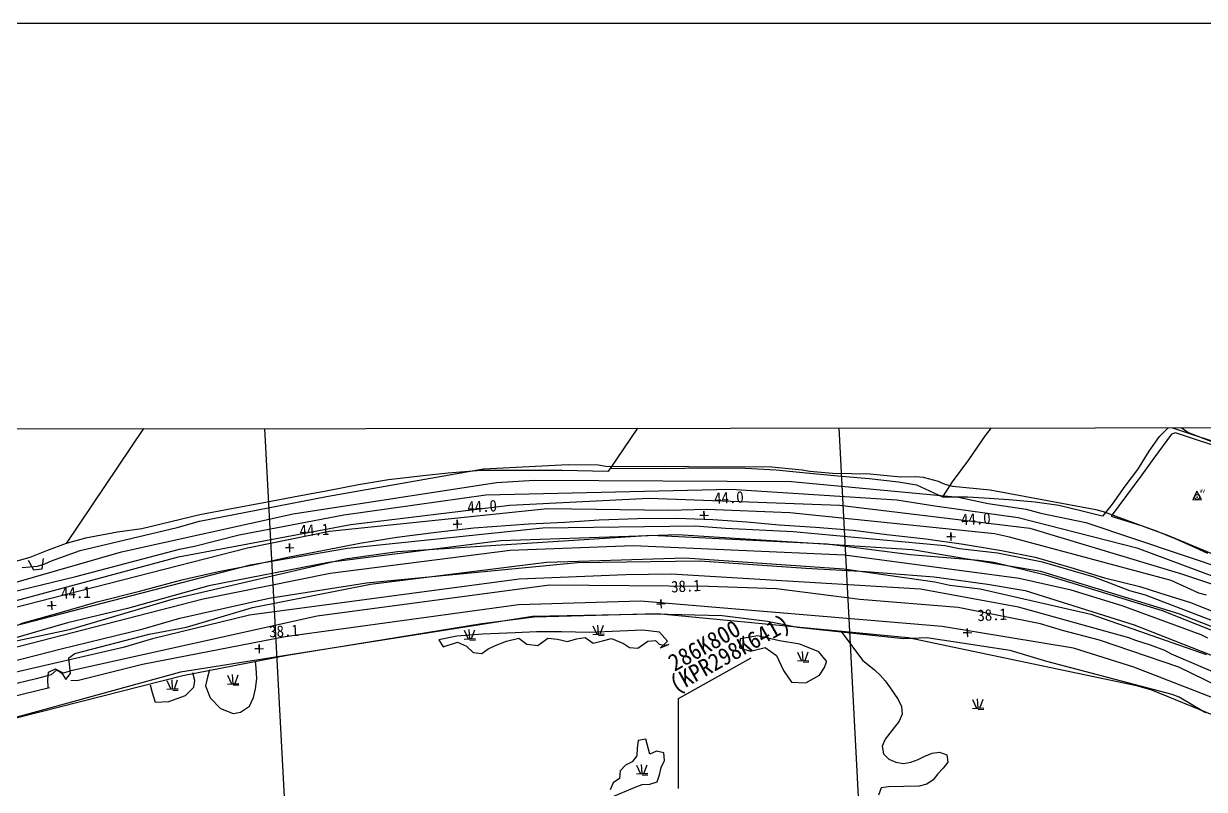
# Model space of a CAD drawing. Header units: millimetres. Extents: x 18534 to 19330, y 1103 to 1810.
# Drawn here: x 19004.1 to 19210.1, y 1485.4 to 1619.1 of the extents above; entities that cross this region are included whole.
import ezdxf
from ezdxf.xclip import XClip

# ---------------------------------------------------------------- set-up
doc = ezdxf.new("R2010")
doc.units = ezdxf.units.MM
doc.header["$LTSCALE"] = 10
doc.header["$MEASUREMENT"] = 0
doc.header["$XCLIPFRAME"] = 2
doc.layers.add('TX-PAPR', color=2, linetype='Continuous', plot=False)
doc.layers.add('TZ-BASE', color=253, linetype='Continuous')
doc.styles.add('GUL', font='GulimChe.ttf')
doc.styles.add('SIMPLEX', font='GulimChe.ttf')
doc.styles.add('굴림체', font='GulimChe.ttf')

# ---------------------------------------------------------------- blocks, each defined once
blk = doc.blocks.new('JD-FRYJF7GJK')
at = {"layer": 'TZ-BASE', "flags": 128}
blk.add_lwpolyline([(499.87, 87.57), (499.87, 103.27), (512.53, 110.36)], dxfattribs=at)
at = {"layer": 'TZ-BASE', "style": '굴림체'}
for s, p in [('(KPR298K641)', (499.37, 104.14)), ('286K800', (499.17, 107.9))]:
    blk.add_text(s, height=3, rotation=29.2387, dxfattribs=at).set_placement(p)
blk = doc.blocks.new('JD-FGHFH5FN')
at = {"layer": 'TZ-BASE'}
for p, q in [((424.11, 143.96), (442.7, -205.9)), ((524.25, 143.96), (542.85, -205.9)), ((699.91, 95.6), (-0.05, 58.4)), ((496.81, 81.42, 41.26), (488.05, 68.41, 41.26)), ((409.81, 80.05, -0.97), (393.13, 55.34, -0.97)), ((557.63, 79.55, 43.01), (553.44, 74.19, 43.01)), ((588.79, 74.7, 40.99), (586.62, 76.31, 40.99)), ((553.44, 74.19, 43.01), (550.52, 69.94, 43.01)), ((585.96, 74.4, -0.6), (582.86, 70.23, -0.6)), ((583.83, 74, -0.29), (585.3, 75.46, -0.29)), ((585.3, 75.46, -0.29), (585.64, 75.7, -0.29)), ((585.64, 75.7, -0.29), (607.21, 68.51, -0.29)), ((586.65, 74.65, -0.6), (585.96, 74.4, -0.6)), ((607.64, 67.61, -0.6), (586.65, 74.65, -0.6)), ((596.29, 71.75, 40.99), (588.79, 74.7, 40.99)), ((582.02, 71.42, -0.29), (583.83, 74, -0.29)), ((580.1, 68.22, -0.29), (582.02, 71.42, -0.29)), ((582.86, 70.23, -0.6), (580.75, 67.33, -0.6)), ((438.56, 63.5, 41), (465.94, 68.37, 41)), ((465.52, 68.04, -0.09), (459.76, 67.61, -0.09)), ((470.69, 68.05, -0.09), (465.52, 68.04, -0.09)), ((465.94, 68.37, 41), (480.68, 69.11, 41)), ((475.47, 68.05, -0.09), (470.69, 68.05, -0.09)), ((479.63, 68.06, -0.09), (475.47, 68.05, -0.09)), ((487.61, 67.89, -0.09), (479.63, 68.06, -0.09)), ((480.68, 69.11, 41), (485.94, 69.04, 41)), ((485.94, 69.04, 41), (487.26, 68.84, 41)), ((487.26, 68.84, 41), (516.23, 68.73, 41)), ((488.05, 68.41, -0.09), (487.61, 67.89, -0.09)), ((488.11, 68.48, -0.29), (497.49, 68.42, -0.29)), ((497.49, 68.42, -0.29), (501.08, 68.49, -0.29)), ((501.08, 68.49, -0.29), (506.29, 68.55, -0.29)), ((506.29, 68.55, -0.29), (511.6, 68.48, -0.29)), ((511.6, 68.48, -0.29), (517, 68.16, -0.29)), ((516.23, 68.73, 41), (521.51, 68.18, 41)), ((517, 68.16, -0.29), (522.2, 67.64, -0.29)), ((521.51, 68.18, 41), (522.84, 67.93, 41)), ((550.52, 69.94, 43.01), (547.71, 66.09, 43.01)), ((577.86, 65.31, -0.29), (580.1, 68.22, -0.29)), ((432.73, 60.48, 41.99), (468.2, 65.97, 41.99)), ((449.38, 66.44, -0.09), (444.16, 65.59, -0.09)), ((455.39, 67.15, -0.09), (449.38, 66.44, -0.09)), ((459.76, 67.61, -0.09), (455.39, 67.15, -0.09)), ((468.2, 65.97, 41.99), (474.84, 66.4, 41.99)), ((474.84, 66.4, 41.99), (519.68, 66.13, 41.99)), ((519.68, 66.13, 41.99), (548.77, 63.4, 41.99)), ((522.2, 67.64, -0.29), (528.4, 67.09, -0.29)), ((522.84, 67.93, 41), (526.8, 67.59, 41)), ((526.8, 67.59, 41), (533.38, 67.49, 41)), ((528.4, 67.09, -0.29), (533.2, 66.65, -0.29)), ((533.2, 66.65, -0.29), (538.3, 66.09, -0.29)), ((533.38, 67.49, 41), (538.66, 66.93, 41)), ((538.3, 66.09, -0.29), (541.48, 65.57, -0.29)), ((538.66, 66.93, 41), (541.33, 67.01, 41)), ((541.33, 67.01, 41), (542.65, 66.89, 41)), ((542.65, 66.89, 41), (545.22, 66.22, 41)), ((545.22, 66.22, 41), (546.43, 65.66, 41)), ((547.71, 66.09, 43.01), (545.99, 63.47, 43.01)), ((580.75, 67.33, -0.6), (575.42, 60.08, -0.6)), ((438.77, 64.52, -0.09), (432.82, 63.38, -0.09)), ((444.16, 65.59, -0.09), (438.77, 64.52, -0.09)), ((466.37, 63.83, 42.99), (509.05, 64.78, 42.99)), ((509.05, 64.78, 42.99), (538.05, 62.96, 42.99)), ((541.48, 65.57, -0.29), (545.99, 63.47, -0.29)), ((546.43, 65.66, 41), (547.72, 65.32, 41)), ((547.72, 65.32, 41), (554.32, 64.7, 41)), ((554.32, 64.7, 41), (572.74, 61.23, 41)), ((575.64, 62.19, -0.29), (577.86, 65.31, -0.29)), ((590.35, 64.47, 40.31), (589.69, 62.93, 40.31)), ((590.35, 64.47, 40.31), (589.69, 62.93, 40.31)), ((590.35, 64.47, 40.31), (589.69, 62.93, 40.31)), ((590.35, 64.47, 40.31), (589.69, 62.93, 40.31)), ((590.35, 64.47, 40.31), (589.69, 62.93, 40.31)), ((590.35, 64.47, 40.31), (589.69, 62.93, 40.31)), ((591.18, 63.01, 40.31), (590.35, 64.47, 40.31)), ((591.18, 63.01, 40.31), (590.35, 64.47, 40.31)), ((591.18, 63.01, 40.31), (590.35, 64.47, 40.31)), ((591.18, 63.01, 40.31), (590.35, 64.47, 40.31)), ((591.18, 63.01, 40.31), (590.35, 64.47, 40.31)), ((591.18, 63.01, 40.31), (590.35, 64.47, 40.31)), ((416.4, 59.23, 41), (438.56, 63.5, 41)), ((427.61, 62.4, -0.09), (421.95, 61.4, -0.09)), ((432.82, 63.38, -0.09), (427.61, 62.4, -0.09)), ((441.55, 60.35, 42.99), (466.37, 63.83, 42.99)), ((442.8, 58.65, 43.99), (470.52, 62.04, 43.99)), ((470.52, 62.04, 43.99), (494.83, 63.22, 43.99)), ((494.83, 63.22, 43.99), (528.01, 61.99, 43.99)), ((528.01, 61.99, 43.99), (561.23, 58, 43.99)), ((538.05, 62.96, 42.99), (544.67, 61.9, 42.99)), ((544.67, 61.9, 42.99), (559.22, 59.88, 42.99)), ((545.99, 63.47, -0.29), (550.34, 63.47, -0.29)), ((548.77, 63.4, 41.99), (553.98, 62.32, 41.99)), ((550.34, 63.47, -0.29), (553.28, 63.29, -0.29)), ((553.28, 63.29, -0.29), (557.59, 63.01, -0.29)), ((553.98, 62.32, 41.99), (560.6, 61.3, 41.99)), ((557.59, 63.01, -0.29), (562.17, 62.6, -0.29)), ((562.17, 62.6, -0.29), (566.27, 61.99, -0.29)), ((566.27, 61.99, -0.29), (570.39, 61.04, -0.29)), ((574.02, 60.15, -0.29), (575.64, 62.19, -0.29)), ((589.69, 62.93, 40.31), (591.18, 63.01, 40.31)), ((589.69, 62.93, 40.31), (591.18, 63.01, 40.31)), ((589.69, 62.93, 40.31), (591.18, 63.01, 40.31)), ((589.69, 62.93, 40.31), (591.18, 63.01, 40.31)), ((589.69, 62.93, 40.31), (591.18, 63.01, 40.31)), ((589.69, 62.93, 40.31), (591.18, 63.01, 40.31)), ((402.79, 53.88, 41.99), (432.73, 60.48, 41.99)), ((416.44, 60.32, -0.09), (411.41, 59.13, -0.09)), ((421.95, 61.4, -0.09), (416.44, 60.32, -0.09)), ((423.3, 56.82, 42.99), (441.55, 60.35, 42.99)), ((477.11, 61.39, 43.99), (439.07, 57.41, 43.99)), ((498.24, 61.11, 43.99), (477.11, 61.39, 43.99)), ((504.9, 61.28, 43.99), (498.24, 61.11, 43.99)), ((503.68, 60.19, 43.99), (505.18, 60.27, 43.99)), ((504.43, 60.23, 43.99), (503.68, 60.19, 43.99)), ((504.39, 60.98, 43.99), (504.43, 60.23, 43.99)), ((504.47, 59.48, 43.99), (504.39, 60.98, 43.99)), ((519.38, 60.66, 43.99), (504.9, 61.28, 43.99)), ((555.05, 56.99, 43.99), (519.38, 60.66, 43.99)), ((559.22, 59.88, 42.99), (579.88, 54.58, 42.99)), ((560.6, 61.3, 41.99), (563.17, 60.63, 41.99)), ((563.17, 60.63, 41.99), (571, 59, 41.99)), ((570.39, 61.04, -0.29), (573.62, 60.22, -0.29)), ((572.74, 61.23, 41), (574.03, 60.89, 41)), ((573.62, 60.22, -0.29), (574.02, 60.15, -0.29)), ((574.03, 60.89, 41), (585.26, 56.79, 41)), ((575.42, 60.08, -0.6), (580.8, 58.39, -0.6)), ((395.6, 54.09, 41), (412.51, 58.09, 41)), ((406.34, 57.9, -0.09), (402.07, 57.27, -0.09)), ((411.41, 59.13, -0.09), (406.34, 57.9, -0.09)), ((412.51, 58.09, 41), (416.4, 59.23, 41)), ((412.73, 53.01, 43.99), (442.8, 58.65, 43.99)), ((476.27, 58.01, 43.99), (442.21, 54.42, 43.99)), ((457.66, 57.32, 43.16), (464.24, 58.05, 43.16)), ((460.63, 58.66, 44.01), (462.13, 58.74, 44.01)), ((461.38, 58.7, 44.01), (460.63, 58.66, 44.01)), ((461.34, 59.45, 44.01), (461.38, 58.7, 44.01)), ((461.42, 57.95, 44.01), (461.34, 59.45, 44.01)), ((464.24, 58.05, 43.16), (473.85, 58.75, 43.16)), ((473.85, 58.75, 43.16), (480.15, 59.07, 43.16)), ((502.85, 58.36, 43.99), (476.27, 58.01, 43.99)), ((480.15, 59.07, 43.16), (486.13, 59.47, 43.16)), ((486.13, 59.47, 43.16), (492.78, 59.68, 43.16)), ((492.78, 59.68, 43.16), (499.66, 59.73, 43.16)), ((499.66, 59.73, 43.16), (505.94, 59.53, 43.16)), ((508.13, 57.94, 43.99), (502.85, 58.36, 43.99)), ((505.94, 59.53, 43.16), (511.87, 59.09, 43.16)), ((519.98, 57.38, 43.99), (508.13, 57.94, 43.99)), ((511.87, 59.09, 43.16), (517.51, 58.56, 43.16)), ((517.51, 58.56, 43.16), (523.83, 58.18, 43.16)), ((523.83, 58.18, 43.16), (530.43, 57.64, 43.16)), ((561.23, 58, 43.99), (587.71, 50.03, 43.99)), ((571, 59, 41.99), (596.14, 50.53, 41.99)), ((580.8, 58.39, -0.6), (583.25, 57.54, -0.6)), ((396.51, 56.23, -0.09), (393.13, 55.34, -0.09)), ((402.07, 57.27, -0.09), (396.51, 56.23, -0.09)), ((415.5, 54.85, 42.99), (423.3, 56.82, 42.99)), ((439.07, 57.41, 43.99), (424.74, 54.49, 43.99)), ((468.96, 55.79, 42.99), (438.9, 51.99, 42.99)), ((444.38, 55.37, 43.16), (450.82, 56.4, 43.16)), ((450.82, 56.4, 43.16), (457.66, 57.32, 43.16)), ((450.93, 53.91, 41.99), (495.24, 56.77, 41.99)), ((499.85, 56.83, 42.99), (468.96, 55.79, 42.99)), ((495.24, 56.77, 41.99), (525.89, 55.29, 41.99)), ((540.72, 54.23, 42.99), (499.85, 56.83, 42.99)), ((546.38, 54.92, 43.99), (519.98, 57.38, 43.99)), ((530.43, 57.64, 43.16), (536.29, 56.9, 43.16)), ((536.29, 56.9, 43.16), (543.12, 56.15, 43.16)), ((543.12, 56.15, 43.16), (549.69, 55.22, 43.16)), ((546.75, 56.47, 44.01), (548.25, 56.55, 44.01)), ((547.5, 56.51, 44.01), (546.75, 56.47, 44.01)), ((547.46, 57.26, 44.01), (547.5, 56.51, 44.01)), ((547.54, 55.76, 44.01), (547.46, 57.26, 44.01)), ((557.66, 56.45, 43.99), (555.05, 56.99, 43.99)), ((585.87, 48.86, 43.99), (557.66, 56.45, 43.99)), ((583.25, 57.54, -0.6), (586.69, 56.16, -0.6)), ((585.26, 56.79, 41), (595.17, 52.64, 41)), ((586.69, 56.16, -0.6), (590.08, 54.64, -0.6)), ((424.74, 54.49, 43.99), (375.43, 41.89, 43.99)), ((383.58, 48.33, 41.99), (402.79, 53.88, 41.99)), ((389.73, 54.04, -0.09), (386.8, 52.86, -0.09)), ((393.13, 55.34, -0.09), (389.73, 54.04, -0.09)), ((390.59, 52.29, 41), (395.6, 54.09, 41)), ((394.84, 49.54, 42.99), (412.89, 54.34, 42.99)), ((412.89, 54.34, 42.99), (415.5, 54.85, 42.99)), ((442.21, 54.42, 43.99), (425.24, 51.56, 43.99)), ((431.37, 54.54, 44.06), (432.87, 54.62, 44.06)), ((432.12, 54.58, 44.06), (431.37, 54.54, 44.06)), ((431.82, 52.92, 43.16), (438.16, 54.17, 43.16)), ((432.08, 55.33, 44.06), (432.12, 54.58, 44.06)), ((432.16, 53.83, 44.06), (432.08, 55.33, 44.06)), ((438.16, 54.17, 43.16), (444.38, 55.37, 43.16)), ((470.57, 54.11, 41.99), (439.2, 50.08, 41.99)), ((441.78, 52.62, 41.99), (450.93, 53.91, 41.99)), ((492.05, 54.94, 41.99), (470.57, 54.11, 41.99)), ((528.93, 53.31, 41.99), (492.05, 54.94, 41.99)), ((525.89, 55.29, 41.99), (540.44, 53.4, 41.99)), ((563.15, 50.46, 42.99), (540.72, 54.23, 42.99)), ((548.99, 54.38, 43.99), (546.38, 54.92, 43.99)), ((555.6, 53.63, 43.99), (548.99, 54.38, 43.99)), ((549.69, 55.22, 43.16), (556.27, 54.07, 43.16)), ((563.43, 52.05, 43.99), (555.6, 53.63, 43.99)), ((556.27, 54.07, 43.16), (562.15, 52.93, 43.16)), ((579.88, 54.58, 42.99), (597.35, 48.05, 42.99)), ((590.08, 54.64, -0.6), (592.23, 53.65, -0.6)), ((367.45, 40.82, 43.99), (412.73, 53.01, 43.99)), ((386.8, 52.86, -0.09), (383.08, 51.82, -0.09)), ((425.24, 51.56, 43.99), (383.83, 40.81, 43.99)), ((386.53, 52.43, 40.77), (387.44, 50.71, 40.77)), ((388.14, 51.34, 41), (389.39, 51.75, 41)), ((388.96, 50.91, 40.77), (389.19, 52.72, 40.77)), ((389.39, 51.75, 41), (390.59, 52.29, 41)), ((411.86, 45.67, 41.99), (441.78, 52.62, 41.99)), ((438.9, 51.99, 42.99), (418.05, 47.91, 42.99)), ((419.71, 50.41, 43.16), (425.75, 51.6, 43.16)), ((425.75, 51.6, 43.16), (431.82, 52.92, 43.16)), ((445.54, 48.48, 41), (482.36, 52.01, 41)), ((446.23, 48.22, 38.1), (476.91, 52.09, 38.1)), ((476.91, 52.09, 38.1), (501.11, 52.83, 38.1)), ((482.36, 52.01, 41), (503.69, 52.27, 41)), ((501.11, 52.83, 38.1), (528.81, 50.87, 38.1)), ((503.69, 52.27, 41), (522.15, 51.03, 41)), ((559.35, 49.19, 41.99), (528.93, 53.31, 41.99)), ((540.44, 53.4, 41.99), (552.31, 52.44, 41.99)), ((552.31, 52.44, 41.99), (554.96, 52.04, 41.99)), ((554.96, 52.04, 41.99), (563.95, 49.85, 41.99)), ((562.15, 52.93, 43.16), (568.41, 51.15, 43.16)), ((572.44, 49.47, 43.99), (563.43, 52.05, 43.99)), ((322.05, 32.04, 42.99), (394.84, 49.54, 42.99)), ((385.48, 51.14, 41), (388.14, 51.34, 41)), ((387.44, 50.71, 40.77), (388.96, 50.91, 40.77)), ((413.33, 48.98, 43.16), (419.71, 50.41, 43.16)), ((439.2, 50.08, 41.99), (417.01, 45.62, 41.99)), ((490.74, 49.85, 39.99), (472.15, 49.1, 39.99)), ((498.67, 49.98, 39.99), (490.74, 49.85, 39.99)), ((542.17, 47.37, 39.99), (498.67, 49.98, 39.99)), ((522.15, 51.03, 41), (532.7, 50.41, 41)), ((528.81, 50.87, 38.1), (544.69, 48.6, 38.1)), ((532.7, 50.41, 41), (544.57, 49.5, 41)), ((544.57, 49.5, 41), (553.83, 48.24, 41)), ((587.23, 43.04, 42.99), (563.15, 50.46, 42.99)), ((563.95, 49.85, 41.99), (584.31, 43.62, 41.99)), ((568.41, 51.15, 43.16), (574.23, 49.31, 43.16)), ((578.68, 47.08, 43.99), (572.44, 49.47, 43.99)), ((587.71, 50.03, 43.99), (595.87, 47.29, 43.99)), ((418.05, 47.91, 42.99), (403.81, 43.98, 42.99)), ((406.14, 47.04, 43.16), (413.33, 48.98, 43.16)), ((472.15, 49.1, 39.99), (425.11, 42.83, 39.99)), ((425.64, 44.14, 38.1), (446.23, 48.22, 38.1)), ((428.57, 45.75, 41), (445.54, 48.48, 41)), ((477.42, 48.02, 38.99), (436.91, 42.62, 38.99)), ((505.21, 47.82, 38.99), (477.42, 48.02, 38.99)), ((517.05, 47.43, 38.99), (505.21, 47.82, 38.99)), ((531.6, 45.54, 38.99), (517.05, 47.43, 38.99)), ((559.27, 44.19, 39.99), (542.17, 47.37, 39.99)), ((544.69, 48.6, 38.1), (547.29, 48.06, 38.1)), ((547.29, 48.06, 38.1), (552.58, 47.42, 38.1)), ((552.58, 47.42, 38.1), (571.89, 42.98, 38.1)), ((553.83, 48.24, 41), (560.4, 47.14, 41)), ((568.42, 47.15, 41.99), (559.35, 49.19, 41.99)), ((574.23, 49.31, 43.16), (580.44, 47.79, 43.16)), ((580.44, 47.79, 43.16), (583.86, 46.71, 43.16)), ((590.74, 46.67, 43.99), (585.87, 48.86, 43.99)), ((417.01, 45.62, 41.99), (376.81, 35.24, 41.99)), ((393.95, 40.36, 41.99), (411.86, 45.67, 41.99)), ((398.56, 45.12, 43.16), (406.14, 47.04, 43.16)), ((412.95, 42.29, 41), (428.57, 45.75, 41)), ((496.89, 45.53, 38.1), (496.93, 44.78, 38.1)), ((496.97, 44.03, 38.1), (496.89, 45.53, 38.1)), ((548.75, 44.16, 38.99), (531.6, 45.54, 38.99)), ((560.4, 47.14, 41), (579.43, 41.11, 41)), ((577.35, 44.43, 41.99), (568.42, 47.15, 41.99)), ((581.39, 46.32, 43.99), (578.68, 47.08, 43.99)), ((596.32, 40.55, 43.99), (581.39, 46.32, 43.99)), ((583.86, 46.71, 43.16), (589.28, 45.03, 43.16)), ((592.03, 46.29, 43.99), (590.74, 46.67, 43.99)), ((389.89, 44.45, 43.92), (391.39, 44.53, 43.92)), ((390.64, 44.49, 43.92), (389.89, 44.45, 43.92)), ((390.6, 45.24, 43.92), (390.64, 44.49, 43.92)), ((390.68, 43.74, 43.92), (390.6, 45.24, 43.92)), ((391.9, 43.2, 43.16), (398.56, 45.12, 43.16)), ((403.81, 43.98, 42.99), (393.4, 41.46, 42.99)), ((414.14, 40.74, 38.1), (425.64, 44.14, 38.1)), ((472.03, 44.64, 37.99), (431.35, 39.01, 37.99)), ((493.3, 45.24, 37.99), (472.03, 44.64, 37.99)), ((545.95, 40.81, 37.99), (493.3, 45.24, 37.99)), ((496.18, 44.74, 38.1), (497.68, 44.82, 38.1)), ((496.93, 44.78, 38.1), (496.18, 44.74, 38.1)), ((563.12, 41.3, 38.99), (548.75, 44.16, 38.99)), ((578.48, 38.83, 39.99), (559.27, 44.19, 39.99)), ((591.12, 39.4, 41.99), (577.35, 44.43, 41.99)), ((584.31, 43.62, 41.99), (603, 36.18, 41.99)), ((589.28, 45.03, 43.16), (594.95, 42.74, 43.16)), ((393.4, 41.46, 42.99), (383.11, 38.5, 42.99)), ((385.23, 41.37, 43.16), (391.9, 43.2, 43.16)), ((436.91, 42.62, 38.99), (393.95, 33.07, 38.99)), ((406.55, 40.42, 41), (412.95, 42.29, 41)), ((425.11, 42.83, 39.99), (408.21, 38.66, 39.99)), ((474.46, 42.59, 37.99), (413.11, 32.83, 37.99)), ((431.71, 35.83, 39.99), (465.64, 41.38, 39.99)), ((465.64, 41.38, 39.99), (474.8, 42.53, 39.99)), ((495.7, 42.97, 37.99), (474.46, 42.59, 37.99)), ((474.8, 42.53, 39.99), (496.29, 43.1, 39.99)), ((507.54, 42.67, 37.99), (495.7, 42.97, 37.99)), ((496.29, 43.1, 39.99), (539.99, 38.92, 39.99)), ((515.47, 41.71, 37.99), (507.54, 42.67, 37.99)), ((520.69, 40.67, 37.99), (515.47, 41.71, 37.99)), ((566.94, 40.11, 38.99), (563.12, 41.3, 38.99)), ((571.89, 42.98, 38.1), (592.01, 35.95, 38.1)), ((597.18, 39.14, 42.99), (587.23, 43.04, 42.99)), ((369.21, 35.13, 41.99), (393.95, 40.36, 41.99)), ((392.25, 36.94, 41), (406.55, 40.42, 41)), ((394.67, 36.14, 38.1), (407.62, 39.52, 38.1)), ((407.62, 39.52, 38.1), (414.14, 40.74, 38.1)), ((461.27, 39.17, 37.1), (458.15, 38.5, 37.1)), ((465.82, 39.5, 37.1), (461.27, 39.17, 37.1)), ((462.55, 40.18, 37.14), (463.24, 38.68, 37.14)), ((463.55, 38.7, 37.14), (463.44, 40.3, 37.14)), ((463.87, 38.71, 37.14), (464.4, 40.26, 37.14)), ((470.02, 39.64, 37.1), (465.82, 39.5, 37.1)), ((471.46, 39.71, 37.1), (470.02, 39.64, 37.1)), ((475.18, 39.88, 37.1), (471.46, 39.71, 37.1)), ((479.56, 39.9, 37.1), (475.18, 39.88, 37.1)), ((484.43, 39.81, 37.1), (479.56, 39.9, 37.1)), ((489.72, 40.04, 37.1), (484.43, 39.81, 37.1)), ((484.99, 40.97, 37.14), (485.68, 39.47, 37.14)), ((485.01, 39.43, 37.14), (486.99, 39.54, 37.14)), ((486, 39.48, 37.14), (485.89, 41.09, 37.14)), ((486.01, 39.26, 37.14), (486.98, 39.29, 37.14)), ((486.31, 39.5, 37.14), (486.84, 41.05, 37.14)), ((493.74, 40.18, 37.1), (489.72, 40.04, 37.1)), ((496.61, 39.87, 37.1), (493.74, 40.18, 37.1)), ((498.04, 38.27, 37.1), (496.61, 39.87, 37.1)), ((513.77, 39.19, 37.4), (510.68, 38.7, 37.4)), ((517.58, 38.31, 37.4), (513.77, 39.19, 37.4)), ((539.18, 38.65, 37.99), (520.69, 40.67, 37.99)), ((528.33, 39.98, 36.99), (532.06, 34.93, 36.99)), ((568.87, 37.06, 37.99), (545.95, 40.81, 37.99)), ((549.6, 39.72, 38.1), (551.1, 39.8, 38.1)), ((550.35, 39.76, 38.1), (549.6, 39.72, 38.1)), ((550.31, 40.51, 38.1), (550.35, 39.76, 38.1)), ((550.39, 39.01, 38.1), (550.31, 40.51, 38.1)), ((573.37, 38.43, 38.99), (566.94, 40.11, 38.99)), ((579.43, 41.11, 41), (598.12, 33.75, 41)), ((592.28, 38.79, 41.99), (591.12, 39.4, 41.99)), ((403.06, 37.16, 39.99), (374.43, 30.57, 39.99)), ((408.21, 38.66, 39.99), (403.06, 37.16, 39.99)), ((431.35, 39.01, 37.99), (406.45, 34.21, 37.99)), ((426.78, 37.7, 38.1), (426.82, 36.95, 38.1)), ((426.86, 36.2, 38.1), (426.78, 37.7, 38.1)), ((458.15, 38.5, 37.1), (458.9, 37.31, 37.1)), ((458.9, 37.31, 37.1), (461.41, 38.08, 37.1)), ((461.41, 38.08, 37.1), (462.97, 37.4, 37.1)), ((462.56, 38.64, 37.14), (464.54, 38.75, 37.14)), ((462.97, 37.4, 37.1), (464.16, 36.27, 37.1)), ((463.56, 38.47, 37.14), (464.54, 38.5, 37.14)), ((466.76, 36.96, 37.1), (468.14, 37.59, 37.1)), ((468.14, 37.59, 37.1), (469.95, 38.28, 37.1)), ((469.95, 38.28, 37.1), (472.07, 38.77, 37.1)), ((472.07, 38.77, 37.1), (473.48, 37.74, 37.1)), ((473.48, 37.74, 37.1), (475.41, 37.52, 37.1)), ((475.41, 37.52, 37.1), (477.15, 38.82, 37.1)), ((477.15, 38.82, 37.1), (478.83, 38.64, 37.1)), ((478.83, 38.64, 37.1), (480.6, 38.23, 37.1)), ((480.6, 38.23, 37.1), (482.16, 38.65, 37.1)), ((482.16, 38.65, 37.1), (483.64, 38.9, 37.1)), ((483.64, 38.9, 37.1), (484.27, 38.49, 37.1)), ((484.27, 38.49, 37.1), (485.08, 37.95, 37.1)), ((485.08, 37.95, 37.1), (486.68, 38.33, 37.1)), ((486.68, 38.33, 37.1), (488.24, 38.75, 37.1)), ((488.24, 38.75, 37.1), (490.34, 37.88, 37.1)), ((490.34, 37.88, 37.1), (491.42, 37.18, 37.1)), ((491.42, 37.18, 37.1), (492.83, 37.03, 37.1)), ((492.83, 37.03, 37.1), (494.62, 38.29, 37.1)), ((494.62, 38.29, 37.1), (495.93, 38.39, 37.1)), ((495.93, 38.39, 37.1), (496.57, 37.72, 37.1)), ((496.57, 37.72, 37.1), (497.45, 37.59, 37.1)), ((496.73, 37.03, 37.1), (498.04, 38.27, 37.1)), ((498.24, 37.67, 37.1), (496.73, 37.03, 37.1)), ((497.45, 37.59, 37.1), (498.24, 37.67, 37.1)), ((510.68, 38.7, 37.4), (510.58, 37.12, 37.4)), ((510.58, 37.12, 37.4), (512.49, 36.51, 37.4)), ((512.49, 36.51, 37.4), (515.05, 37.15, 37.4)), ((515.05, 37.15, 37.4), (517.04, 35.79, 37.4)), ((521.11, 37.77, 37.4), (517.58, 38.31, 37.4)), ((524.41, 36.43, 37.4), (521.11, 37.77, 37.4)), ((543.25, 38.83, 37.99), (539.18, 38.65, 37.99)), ((539.99, 38.92, 39.99), (579.85, 30.54, 39.99)), ((557.81, 36.64, 37.99), (543.25, 38.83, 37.99)), ((587.21, 33.75, 38.99), (573.37, 38.43, 38.99)), ((579.73, 38.36, 39.99), (578.48, 38.83, 39.99)), ((582.3, 37.6, 39.99), (579.73, 38.36, 39.99)), ((584.8, 36.62, 39.99), (582.3, 37.6, 39.99)), ((378.04, 33.28, 41), (392.25, 36.94, 41)), ((393.61, 35.35, 38.1), (394.67, 36.14, 38.1)), ((393.9, 32.6, 38.1), (393.61, 35.35, 38.1)), ((413.46, 32.29, 39.99), (431.71, 35.83, 39.99)), ((426.07, 36.91, 38.1), (427.57, 36.99, 38.1)), ((426.82, 36.95, 38.1), (426.07, 36.91, 38.1)), ((464.16, 36.27, 37.1), (465.62, 36.12, 37.1)), ((465.62, 36.12, 37.1), (466.76, 36.96, 37.1)), ((517.04, 35.79, 37.4), (518.25, 33.13, 37.4)), ((520.7, 36.35, 37.27), (521.39, 34.84, 37.27)), ((521.7, 34.86, 37.27), (521.59, 36.46, 37.27)), ((522.02, 34.88, 37.27), (522.55, 36.42, 37.27)), ((525.76, 34.78, 37.4), (524.41, 36.43, 37.4)), ((564.2, 34.73, 37.99), (557.81, 36.64, 37.99)), ((579.4, 33.72, 37.99), (568.87, 37.06, 37.99)), ((585.97, 36.01, 39.99), (584.8, 36.62, 39.99)), ((601.96, 29.15, 39.99), (585.97, 36.01, 39.99)), ((390.08, 32.87, 38.1), (391.28, 33.45, 38.1)), ((391.53, 33.27, 38.99), (390.52, 32.39, 38.99)), ((391.28, 33.45, 38.1), (392.37, 32.66, 38.1)), ((392.7, 32.66, 38.99), (391.53, 33.27, 38.99)), ((393.95, 33.07, 38.99), (392.7, 32.66, 38.99)), ((406.45, 34.21, 37.99), (395.31, 31.43, 37.99)), ((418.15, 33.29, 37.29), (417.77, 32, 37.29)), ((426.29, 33.57, 37.29), (426.19, 34.79, 37.29)), ((426.37, 31.77, 37.29), (426.29, 33.57, 37.29)), ((518.25, 33.13, 37.4), (519.66, 31.09, 37.4)), ((520.71, 34.81, 37.27), (522.69, 34.91, 37.27)), ((521.71, 34.63, 37.27), (522.69, 34.66, 37.27)), ((524.55, 32.31, 37.4), (525.41, 33.67, 37.4)), ((525.41, 33.67, 37.4), (525.76, 34.69, 37.4)), ((525.76, 34.69, 37.4), (525.76, 34.78, 37.4)), ((532.06, 34.93, 36.99), (534.15, 33.27, 36.99)), ((534.15, 33.27, 36.99), (535.11, 32.35, 36.99)), ((586.06, 28.96, 37.99), (564.2, 34.73, 37.99)), ((596.31, 27.11, 37.99), (579.4, 33.72, 37.99)), ((609.83, 22.66, 38.99), (587.21, 33.75, 38.99)), ((387.92, 31.7, 38.99), (316.38, 14.65, 38.99)), ((378.97, 23.52, 39.99), (413.46, 32.29, 39.99)), ((413.11, 32.83, 37.99), (379.56, 23.62, 37.99)), ((390.52, 32.39, 38.99), (387.92, 31.7, 38.99)), ((389.96, 31.55, 38.1), (390.08, 32.87, 38.1)), ((389.98, 30.19, 38.1), (389.96, 31.55, 38.1)), ((392.37, 32.66, 38.1), (393.07, 31.55, 38.1)), ((393.07, 31.55, 38.1), (393.9, 32.6, 38.1)), ((395.31, 31.43, 37.99), (393.96, 31.37, 37.99)), ((410.7, 31.42, 37.14), (411.39, 29.92, 37.14)), ((411.71, 29.93, 37.14), (411.6, 31.54, 37.14)), ((412.02, 29.95, 37.14), (412.55, 31.5, 37.14)), ((415.56, 31.42, 37.29), (415.24, 32.72, 37.29)), ((415.4, 30.23, 37.29), (415.56, 31.42, 37.29)), ((417.77, 32, 37.29), (417.44, 30.5, 37.29)), ((421.26, 32.33, 37.14), (421.96, 30.83, 37.14)), ((421.28, 30.79, 37.14), (423.26, 30.9, 37.14)), ((422.27, 30.85, 37.14), (422.16, 32.45, 37.14)), ((422.59, 30.86, 37.14), (423.12, 32.41, 37.14)), ((426.19, 29.97, 37.29), (426.37, 31.77, 37.29)), ((519.66, 31.09, 37.4), (522.16, 30.98, 37.4)), ((522.16, 30.98, 37.4), (524.55, 32.31, 37.4)), ((535.11, 32.35, 36.99), (535.99, 31.34, 36.99)), ((535.99, 31.34, 36.99), (536.78, 30.28, 36.99)), ((390.25, 30.11, 37.99), (316.23, 12.47, 37.99)), ((407.8, 30.64, 37.29), (408.12, 29.33, 37.29)), ((408.12, 29.33, 37.29), (408.68, 27.61, 37.29)), ((410.71, 29.88, 37.14), (412.7, 29.99, 37.14)), ((411.72, 29.71, 37.14), (412.69, 29.74, 37.14)), ((413.93, 28.81, 37.29), (415.4, 30.23, 37.29)), ((417.44, 30.5, 37.29), (418.24, 28.39, 37.29)), ((422.28, 30.62, 37.14), (423.25, 30.65, 37.14)), ((425.82, 28.42, 37.29), (426.19, 29.97, 37.29)), ((536.78, 30.28, 36.99), (538.24, 28.06, 36.99)), ((579.85, 30.54, 39.99), (582.43, 29.78, 39.99)), ((582.43, 29.78, 39.99), (594.84, 24.72, 39.99)), ((587.31, 28.49, 37.99), (586.06, 28.96, 37.99)), ((408.68, 27.61, 37.29), (411.04, 27.76, 37.29)), ((411.04, 27.76, 37.29), (413.93, 28.81, 37.29)), ((418.24, 28.39, 37.29), (420.08, 26.5, 37.29)), ((423.57, 25.86, 37.29), (425.1, 26.94, 37.29)), ((425.1, 26.94, 37.29), (425.82, 28.42, 37.29)), ((538.24, 28.06, 36.99), (538.87, 26.86, 36.99)), ((538.87, 26.86, 36.99), (538.97, 25.55, 36.99)), ((551.22, 28.07, 37.4), (551.91, 26.57, 37.4)), ((552.22, 26.59, 37.4), (552.12, 28.19, 37.4)), ((552.54, 26.6, 37.4), (553.07, 28.15, 37.4)), ((591.9, 25.76, 37.99), (587.31, 28.49, 37.99)), ((420.08, 26.5, 37.29), (422.26, 25.67, 37.29)), ((422.26, 25.67, 37.29), (423.57, 25.86, 37.29)), ((538.97, 25.55, 36.99), (538.45, 24.3, 36.99)), ((551.23, 26.53, 37.4), (553.22, 26.64, 37.4)), ((552.24, 26.36, 37.4), (553.21, 26.39, 37.4)), ((538.45, 24.3, 36.99), (535.97, 21.17, 36.99)), ((492.94, 20.91, 36.99), (492.74, 19.58, 36.99)), ((494.25, 21.14, 36.99), (492.94, 20.91, 36.99)), ((494.93, 18.54, 36.99), (494.25, 21.14, 36.99)), ((535.97, 21.17, 36.99), (535.45, 19.92, 36.99)), ((492.74, 19.58, 36.99), (492.71, 18.27, 36.99)), ((496.14, 19.08, 36.99), (494.93, 18.54, 36.99)), ((497.42, 18.78, 36.99), (496.14, 19.08, 36.99)), ((497.48, 17.43, 36.99), (497.42, 18.78, 36.99)), ((535.45, 19.92, 36.99), (535.69, 18.61, 36.99)), ((535.69, 18.61, 36.99), (536.65, 17.69, 36.99)), ((542.94, 18.19, 36.99), (544.18, 18.69, 36.99)), ((544.18, 18.69, 36.99), (545.49, 18.88, 36.99)), ((545.49, 18.88, 36.99), (546.74, 18.45, 36.99)), ((490.68, 16.6, 36.99), (489.76, 15.64, 36.99)), ((491.88, 17.22, 36.99), (490.68, 16.6, 36.99)), ((492.71, 18.27, 36.99), (491.88, 17.22, 36.99)), ((492.61, 16.64, 37.1), (493.3, 15.14, 37.1)), ((493.62, 15.15, 37.1), (493.51, 16.75, 37.1)), ((493.93, 15.17, 37.1), (494.46, 16.71, 37.1)), ((496.92, 16.22, 36.99), (497.48, 17.43, 36.99)), ((536.65, 17.69, 36.99), (537.86, 17.13, 36.99)), ((537.86, 17.13, 36.99), (539.18, 16.93, 36.99)), ((539.18, 16.93, 36.99), (540.49, 17.12, 36.99)), ((540.49, 17.12, 36.99), (541.73, 17.61, 36.99)), ((541.73, 17.61, 36.99), (542.94, 18.19, 36.99)), ((546.93, 17.14, 36.99), (546.1, 16.1, 36.99)), ((546.74, 18.45, 36.99), (546.93, 17.14, 36.99)), ((489.76, 15.64, 36.99), (489.64, 14.32, 36.99)), ((492.62, 15.1, 37.1), (494.61, 15.21, 37.1)), ((493.63, 14.93, 37.1), (494.6, 14.96, 37.1)), ((496.2, 13.69, 36.99), (496.63, 14.94, 36.99)), ((496.63, 14.94, 36.99), (496.92, 16.22, 36.99)), ((545.18, 15.14, 36.99), (544.35, 14.09, 36.99)), ((546.1, 16.1, 36.99), (545.18, 15.14, 36.99)), ((488.58, 13.52, 36.99), (488.02, 12.32, 36.99)), ((488.26, 11.01, 36.99), (492.39, 12.77, 36.99)), ((489.64, 14.32, 36.99), (488.58, 13.52, 36.99)), ((492.39, 12.77, 36.99), (493.64, 13.27, 36.99)), ((493.64, 13.27, 36.99), (494.95, 13.28, 36.99)), ((494.95, 13.28, 36.99), (496.2, 13.69, 36.99)), ((535.3, 12.64, 36.99), (534.83, 11.39, 36.99)), ((536.6, 12.83, 36.99), (535.3, 12.64, 36.99)), ((541.94, 12.98, 36.99), (536.6, 12.83, 36.99)), ((543.24, 13.3, 36.99), (541.94, 12.98, 36.99)), ((544.35, 14.09, 36.99), (543.24, 13.3, 36.99))]:
    blk.add_line(p, q, dxfattribs=at)
blk.add_circle((590.41, 63.43, 40.31), 0.431, dxfattribs=at)
blk.add_circle((590.41, 63.43, 40.31), 0.431, dxfattribs=at)
blk.add_circle((590.41, 63.43, 40.31), 0.431, dxfattribs=at)
blk.add_circle((590.41, 63.43, 40.31), 0.431, dxfattribs=at)
blk.add_circle((590.41, 63.43, 40.31), 0.431, dxfattribs=at)
blk.add_circle((590.41, 63.43, 40.31), 0.431, dxfattribs=at)
blk.add_point((590.41, 63.43, 40.31), dxfattribs=at)
blk.add_point((590.41, 63.43, 40.31), dxfattribs=at)
blk.add_point((590.41, 63.43, 40.31), dxfattribs=at)
blk.add_point((590.41, 63.43, 40.31), dxfattribs=at)
blk.add_point((590.41, 63.43, 40.31), dxfattribs=at)
blk.add_point((590.41, 63.43, 40.31), dxfattribs=at)
for s, height, rotation, style, p in [('44.0', 2, 3.042, 'GUL', (506.21, 62.21, 39.98)), ('HV', 0.6, 3.042, 'SIMPLEX', (590.86, 64.12, 40.31)), ('HV', 0.6, 3.042, 'SIMPLEX', (590.86, 64.12, 40.31)), ('HV', 0.6, 3.042, 'SIMPLEX', (590.86, 64.12, 40.31)), ('HV', 0.6, 3.042, 'SIMPLEX', (590.86, 64.12, 40.31)), ('HV', 0.6, 3.042, 'SIMPLEX', (590.86, 64.12, 40.31)), ('HV', 0.6, 3.042, 'SIMPLEX', (590.86, 64.12, 40.31)), ('44.0', 2, 3.042, 'GUL', (463.16, 60.68, 39.98)), ('44.0', 2, 3.042, 'GUL', (549.28, 58.49, 39.98)), ('44.1', 2, 3.042, 'GUL', (433.9, 56.57, 39.98)), ('44.1', 2, 1.7974, 'GUL', (392.28, 45.68, 1.89)), ('38.1', 2, 3.042, 'GUL', (498.71, 46.76, 39.98)), ('38.1', 2, 3.042, 'GUL', (552.13, 41.75, 39.98)), ('38.1', 2, 3.042, 'GUL', (428.6, 38.93, 39.98))]:
    blk.add_text(s, height=height, rotation=rotation, dxfattribs=dict(at, style=style)).set_placement(p)

msp = doc.modelspace()

# ---------------------------------------------------------------- linework, layer by layer
at = {"layer": 'TX-PAPR'}
for points in [[(18533.89, 1103.05), (19329.89, 1103.05), (19329.89, 1619.05), (18533.89, 1619.05)], [(18618.3, 1547.97), (19318.3, 1548.61), (19318.44, 1398.61), (18618.44, 1397.97)]]:
    msp.add_lwpolyline(points, close=True, dxfattribs=at)

# ---------------------------------------------------------------- block references
at = {"layer": 'TZ-BASE'}
ref = msp.add_blockref('JD-FGHFH5FN', (18618.37, 1472.97), dxfattribs=at)
XClip(ref).set_block_clipping_path([(-0.06892623, 74.9999684505), (699.9307781647, 75.6432796843), (700.0686306225, -74.3566569714), (0.06892623, -74.9999684505)])
msp.add_blockref('JD-FRYJF7GJK', (18618.44, 1397.97), dxfattribs=at)

doc.saveas('drawing.dxf')
